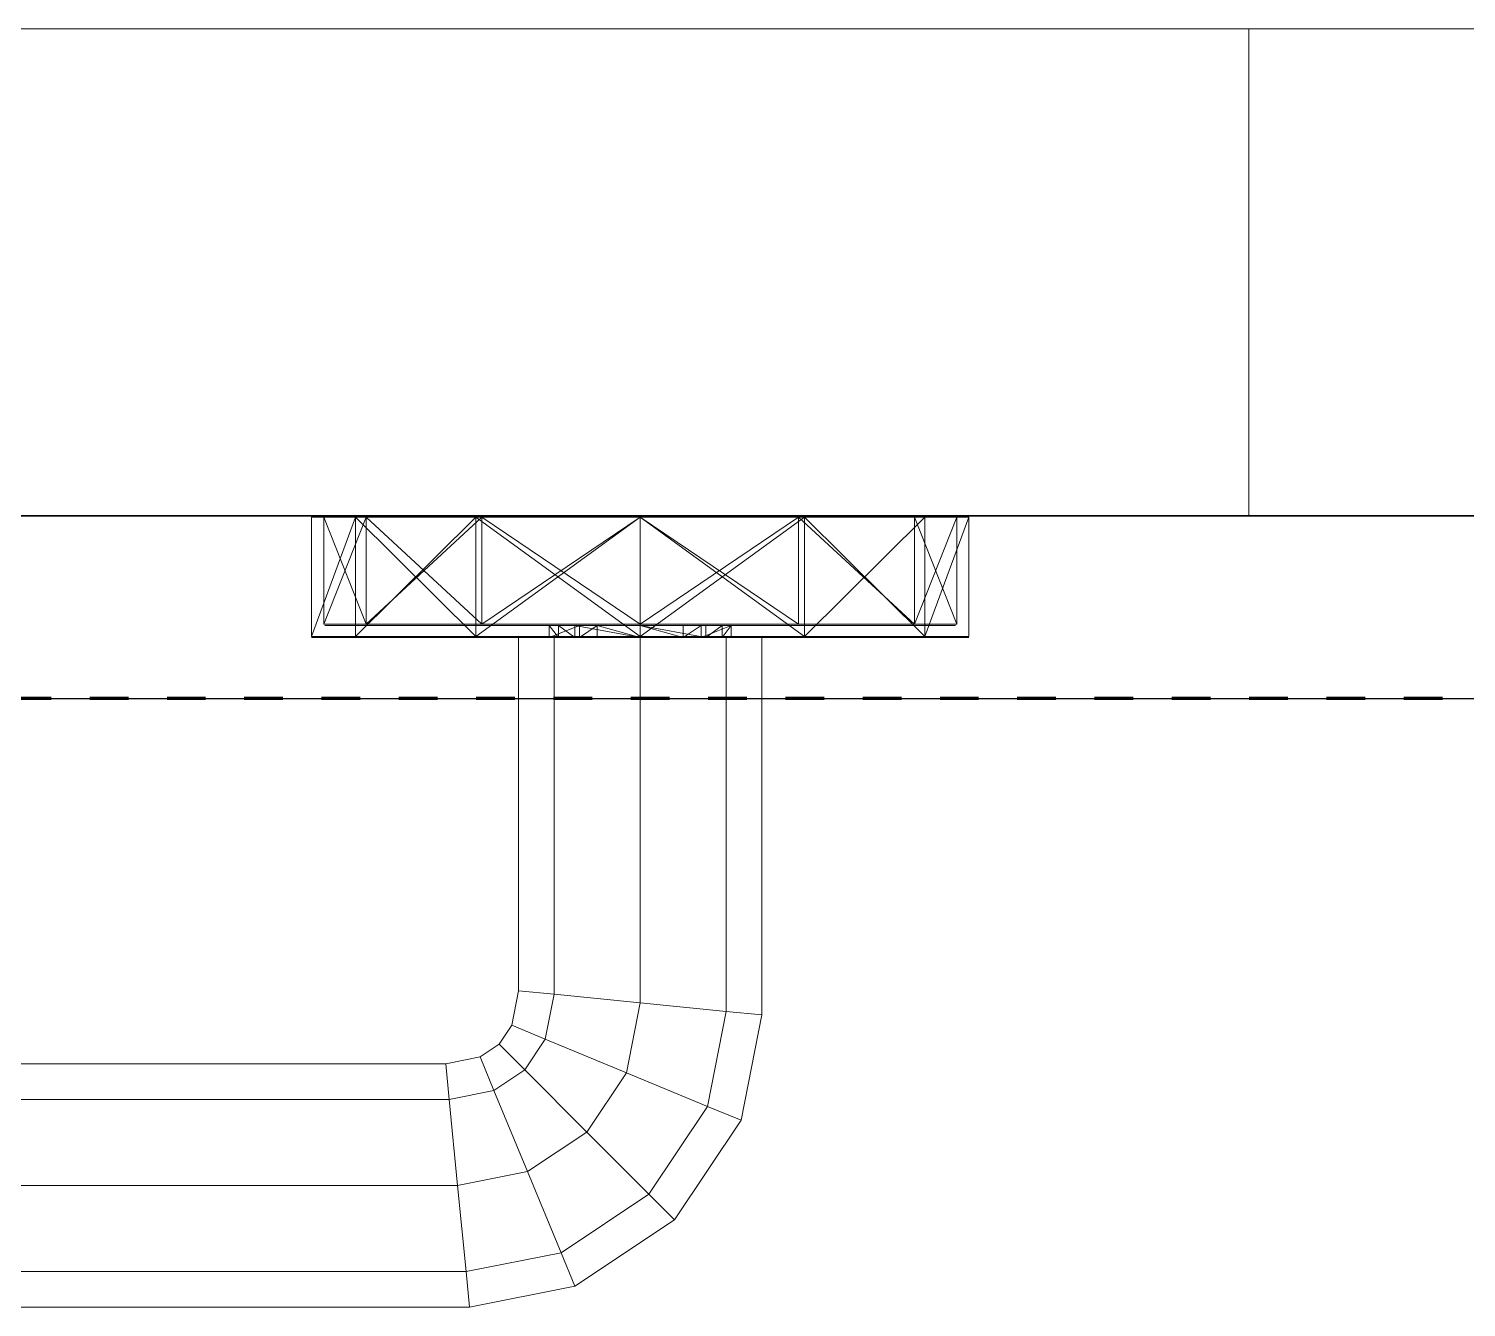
# Model space of a CAD drawing. Header units: millimetres. Extents: x -5300 to 98858, y -5196 to 93886.
# Drawn here: x 11031.8 to 11149.9, y 46285 to 46390 of the extents above; entities that cross this region are included whole.
import ezdxf

# ---------------------------------------------------------------- set-up
doc = ezdxf.new("R2010")
doc.units = ezdxf.units.MM
doc.linetypes.add('Штрих', pattern=[6.35, 3.175, -3.175])
doc.linetypes.add('Штрих_2_', pattern=[6.35, 3.175, -3.175])
for name, color, linetype, lineweight, true_color in [('_Разделитель помещений_', 4, 'Штрих', 70, 0x00ffff), ('Двери', 7, 'Continuous', 18, 0x7f7f7f), ('Стены', 7, 'Continuous', 18, 0x7f7f7f), ('Стены разрез', 7, 'Continuous', 50, 0x7f7f7f)]:
    doc.layers.add(name, color=color, linetype=linetype, lineweight=lineweight, true_color=true_color)

# ---------------------------------------------------------------- blocks, each defined once
blk = doc.blocks.new('СТВ_Перегородка_Кирпич 173020 - СТВ_Перегородка_Кирпич 2-247787-Подвал')
at = {"layer": 'Стены', "color": 254, "true_color": 0xd4d4d4}
blk.add_line((0, 46350), (15250, 46350), dxfattribs=at)
blk = doc.blocks.new('СТВ_Перегородка_Кирпич 173020 - СТВ_Перегородка_Кирпич 173020-247784-Подвал')
at = {"layer": 'Стены', "color": 254, "true_color": 0xd4d4d4}
for p, q in [((10420, 46350), (12120, 46350)), ((12120, 46350), (10420, 46350)), ((12120, 46335), (10420, 46335))]:
    blk.add_line(p, q, dxfattribs=at)
at = {"layer": 'Стены разрез', "color": 254, "lineweight": 25, "true_color": 0xd4d4d4}
for p, q in [((15250, 46350), (3230, 46350)), ((9750, 46350), (15250, 46350)), ((3230, 46335), (15250, 46335))]:
    blk.add_line(p, q, dxfattribs=at)
blk.add_blockref('СТВ_Перегородка_Кирпич 173020 - СТВ_Перегородка_Кирпич 2-247787-Подвал', (0, 0))
blk = doc.blocks.new('Дп-13 - Дп-13-247892-Подвал')
at = {"layer": 'Двери', "color": 254, "true_color": 0xd4d4d4}
for p, q in [((10508, 46390), (12032, 46390)), ((12032, 46390), (10508, 46390)), ((10508, 46390), (11132, 46390)), ((10508, 46390), (11132, 46390)), ((11132, 46390), (10508, 46390)), ((11132, 46390), (10508, 46390)), ((10520, 46390), (12020, 46390)), ((12020, 46390), (10520, 46390)), ((11132, 46350), (11132, 46390)), ((11132, 46390), (12032, 46390)), ((11132, 46350), (11132, 46390)), ((11132, 46390), (11132, 46390)), ((11132, 46390), (11132, 46350)), ((12032, 46390), (11132, 46390)), ((11132, 46390), (11132, 46390)), ((11132, 46390), (12032, 46390)), ((12032, 46390), (11132, 46390)), ((11132, 46390), (11132, 46350)), ((11132, 46390), (11132, 46350)), ((11132, 46390), (11132, 46390)), ((11132, 46350), (11132, 46390)), ((11132, 46390), (11132, 46390)), ((11132, 46390), (11132, 46350)), ((11132, 46350), (11132, 46390)), ((10420, 46350), (12120, 46350)), ((10420, 46350), (12120, 46350)), ((12032, 46350), (10508, 46350)), ((12032, 46350), (10508, 46350)), ((11132, 46350), (10508, 46350)), ((10508, 46350), (11132, 46350)), ((11132, 46350), (10508, 46350)), ((10508, 46350), (11132, 46350)), ((11058.62, 46350), (11055, 46350)), ((11055, 46350), (11058.62, 46350)), ((11058.62, 46349.9), (11055, 46349.9)), ((11058.62, 46349.9), (11055, 46349.9)), ((11055, 46349.9), (11055, 46340.1)), ((11058.62, 46349.9), (11055, 46340.1)), ((11058.62, 46349.9), (11055, 46340.1)), ((11058.62, 46349.9), (11055, 46349.9)), ((11055, 46349.9), (11058.62, 46349.9)), ((11055, 46349.9), (11055, 46340.1)), ((11058.62, 46349.9), (11055, 46340.1)), ((11055, 46340.1), (11058.62, 46349.9)), ((11058.7, 46350), (11055.1, 46350)), ((11055.1, 46350), (11058.7, 46350)), ((11059.4, 46350), (11055.1, 46350)), ((11055.9, 46350), (11055.1, 46350)), ((11055.1, 46350), (11059.4, 46350)), ((11059.4, 46350), (11055.9, 46350)), ((11055.9, 46350), (11059.4, 46350)), ((11059.48, 46349.9), (11056, 46349.9)), ((11056, 46349.9), (11059.48, 46349.9)), ((11056, 46341.1), (11056, 46349.9)), ((11059.48, 46341.1), (11056, 46349.9)), ((11056, 46341.1), (11059.48, 46349.9)), ((11068.5, 46350), (11058.62, 46350)), ((11058.62, 46350), (11068.5, 46350)), ((11095.5, 46350), (11058.62, 46350)), ((11105.38, 46350), (11058.62, 46350)), ((11105.38, 46350), (11058.62, 46350)), ((11105.38, 46350), (11058.62, 46350)), ((11082, 46350), (11058.62, 46350)), ((11058.62, 46350), (11058.62, 46350)), ((11068.5, 46349.9), (11058.62, 46349.9)), ((11068.5, 46349.9), (11058.62, 46349.9)), ((11068.5, 46349.9), (11058.62, 46340.1)), ((11068.5, 46340.1), (11058.62, 46349.9)), ((11058.62, 46349.9), (11058.62, 46340.1)), ((11058.62, 46340.1), (11058.62, 46349.9)), ((11068.5, 46349.9), (11058.62, 46349.9)), ((11058.62, 46349.9), (11068.5, 46349.9)), ((11068.5, 46349.9), (11058.62, 46340.1)), ((11058.62, 46349.9), (11058.62, 46340.1)), ((11058.62, 46349.9), (11058.62, 46340.1)), ((11058.62, 46349.9), (11068.5, 46340.1)), ((11068.55, 46350), (11058.7, 46350)), ((11068.55, 46350), (11058.7, 46350)), ((11068.95, 46350), (11058.7, 46350)), ((11059.4, 46350), (11058.7, 46350)), ((11068.95, 46350), (11058.7, 46350)), ((11058.7, 46350), (11059.4, 46350)), ((11068.95, 46350), (11059.4, 46350)), ((11068.95, 46350), (11059.4, 46350)), ((11069, 46349.9), (11059.48, 46349.9)), ((11069, 46349.9), (11059.48, 46349.9)), ((11069, 46341.1), (11059.48, 46349.9)), ((11059.48, 46341.1), (11059.48, 46349.9)), ((11069, 46349.9), (11059.48, 46341.1)), ((11059.48, 46349.9), (11059.48, 46341.1)), ((11082, 46350), (11068.5, 46350)), ((11082, 46350), (11068.5, 46350)), ((11095.5, 46350), (11068.5, 46350)), ((11082, 46349.9), (11068.5, 46349.9)), ((11082, 46349.9), (11068.5, 46349.9)), ((11082, 46340.1), (11068.5, 46349.9)), ((11082, 46349.9), (11068.5, 46340.1)), ((11068.5, 46349.9), (11068.5, 46340.1)), ((11068.5, 46340.1), (11068.5, 46349.9)), ((11082, 46349.9), (11068.5, 46349.9)), ((11068.5, 46349.9), (11082, 46349.9)), ((11082, 46340.1), (11068.5, 46349.9)), ((11068.5, 46349.9), (11068.5, 46340.1)), ((11068.5, 46349.9), (11068.5, 46340.1)), ((11068.5, 46340.1), (11082, 46349.9)), ((11082, 46350), (11068.55, 46350)), ((11082, 46350), (11068.55, 46350)), ((11068.95, 46350), (11068.55, 46350)), ((11068.55, 46350), (11068.95, 46350)), ((11082, 46350), (11068.95, 46350)), ((11082, 46350), (11068.95, 46350)), ((11082, 46350), (11068.95, 46350)), ((11082, 46350), (11068.95, 46350)), ((11082, 46349.9), (11069, 46349.9)), ((11082, 46349.9), (11069, 46349.9)), ((11082, 46341.1), (11069, 46349.9)), ((11069, 46341.1), (11069, 46349.9)), ((11082, 46349.9), (11069, 46341.1)), ((11069, 46349.9), (11069, 46341.1)), ((11095.05, 46350), (11082, 46350)), ((11095.45, 46350), (11082, 46350)), ((11095.45, 46350), (11082, 46350)), ((11095.05, 46350), (11082, 46350)), ((11095.05, 46350), (11082, 46350)), ((11082, 46350), (11082, 46350)), ((11095.05, 46350), (11082, 46350)), ((11082, 46350), (11082, 46350)), ((11082, 46350), (11095.5, 46350)), ((11095.5, 46350), (11082, 46350)), ((11105.38, 46350), (11082, 46350)), ((11095, 46349.9), (11082, 46349.9)), ((11095.5, 46349.9), (11082, 46349.9)), ((11095, 46349.9), (11082, 46349.9)), ((11095.5, 46349.9), (11082, 46349.9)), ((11095, 46349.9), (11082, 46341.1)), ((11082, 46341.1), (11082, 46349.9)), ((11095.5, 46340.1), (11082, 46349.9)), ((11082, 46349.9), (11082, 46340.1)), ((11095, 46341.1), (11082, 46349.9)), ((11082, 46349.9), (11082, 46341.1)), ((11095.5, 46349.9), (11082, 46340.1)), ((11082, 46340.1), (11082, 46349.9)), ((11095.5, 46349.9), (11082, 46349.9)), ((11082, 46349.9), (11095.5, 46349.9)), ((11095.5, 46349.9), (11082, 46340.1)), ((11082, 46349.9), (11082, 46340.1)), ((11082, 46349.9), (11082, 46340.1)), ((11082, 46340.1), (11095.5, 46349.9)), ((11095, 46349.9), (11104.52, 46349.9)), ((11104.52, 46349.9), (11095, 46349.9)), ((11095, 46341.1), (11095, 46349.9)), ((11095, 46349.9), (11104.52, 46341.1)), ((11104.52, 46341.1), (11095, 46349.9)), ((11095, 46349.9), (11095, 46341.1)), ((11095.05, 46350), (11104.6, 46350)), ((11104.6, 46350), (11095.05, 46350)), ((11095.05, 46350), (11095.45, 46350)), ((11095.05, 46350), (11105.3, 46350)), ((11105.3, 46350), (11095.05, 46350)), ((11095.45, 46350), (11095.05, 46350)), ((11095.45, 46350), (11105.3, 46350)), ((11105.3, 46350), (11095.45, 46350)), ((11095.5, 46350), (11105.38, 46350)), ((11105.38, 46350), (11095.5, 46350)), ((11095.5, 46349.9), (11105.38, 46349.9)), ((11095.5, 46349.9), (11105.38, 46349.9)), ((11095.5, 46349.9), (11095.5, 46340.1)), ((11095.5, 46340.1), (11105.38, 46349.9)), ((11095.5, 46349.9), (11095.5, 46340.1)), ((11095.5, 46349.9), (11105.38, 46340.1)), ((11095.5, 46349.9), (11105.38, 46349.9)), ((11095.5, 46349.9), (11105.38, 46349.9)), ((11095.5, 46340.1), (11095.5, 46349.9)), ((11095.5, 46340.1), (11105.38, 46349.9)), ((11095.5, 46349.9), (11095.5, 46340.1)), ((11095.5, 46349.9), (11105.38, 46340.1)), ((11104.52, 46349.9), (11108, 46349.9)), ((11108, 46349.9), (11104.52, 46349.9)), ((11104.52, 46349.9), (11104.52, 46341.1)), ((11104.52, 46349.9), (11108, 46341.1)), ((11108, 46349.9), (11104.52, 46341.1)), ((11104.52, 46349.9), (11104.52, 46341.1)), ((11104.6, 46350), (11108.1, 46350)), ((11108.1, 46350), (11104.6, 46350)), ((11105.3, 46350), (11104.6, 46350)), ((11104.6, 46350), (11108.9, 46350)), ((11108.9, 46350), (11104.6, 46350)), ((11105.3, 46350), (11104.6, 46350)), ((11105.3, 46350), (11108.9, 46350)), ((11108.9, 46350), (11105.3, 46350)), ((11105.38, 46350), (11109, 46350)), ((11109, 46350), (11105.38, 46350)), ((11105.38, 46350), (11105.38, 46350)), ((11105.38, 46349.9), (11109, 46349.9)), ((11105.38, 46349.9), (11109, 46349.9)), ((11105.38, 46340.1), (11105.38, 46349.9)), ((11105.38, 46340.1), (11109, 46349.9)), ((11105.38, 46349.9), (11105.38, 46340.1)), ((11105.38, 46340.1), (11109, 46349.9)), ((11105.38, 46349.9), (11109, 46349.9)), ((11109, 46349.9), (11105.38, 46349.9)), ((11105.38, 46340.1), (11105.38, 46349.9)), ((11105.38, 46340.1), (11109, 46349.9)), ((11109, 46349.9), (11105.38, 46340.1)), ((11105.38, 46349.9), (11105.38, 46340.1)), ((11108, 46349.9), (11108, 46341.1)), ((11108.9, 46350), (11108.1, 46350)), ((11109, 46349.9), (11109, 46340.1)), ((11109, 46340.1), (11109, 46349.9)), ((12032, 46350), (11132, 46350)), ((12032, 46350), (11132, 46350)), ((11132, 46350), (11132, 46350)), ((11132, 46350), (12032, 46350)), ((11132, 46350), (11132, 46350)), ((11132, 46350), (12032, 46350)), ((11132, 46350), (11132, 46350)), ((11132, 46350), (11132, 46350)), ((11059.48, 46341.1), (11056, 46341.1)), ((11056, 46341.1), (11059.48, 46341.1)), ((11059.57, 46341), (11056.1, 46341)), ((11056.1, 46341), (11059.57, 46341)), ((11077, 46341), (11056.1, 46341)), ((11077, 46341), (11056.1, 46341)), ((11077, 46341), (11056.1, 46341)), ((11069, 46341.1), (11059.48, 46341.1)), ((11069, 46341.1), (11059.48, 46341.1)), ((11069.05, 46341), (11059.57, 46341)), ((11069.05, 46341), (11059.57, 46341)), ((11075.28, 46341), (11059.57, 46341)), ((11074.53, 46341), (11059.57, 46341)), ((11077, 46341), (11059.57, 46341)), ((11077, 46341), (11059.57, 46341)), ((11077, 46341), (11059.57, 46341)), ((11082, 46341.1), (11069, 46341.1)), ((11082, 46341.1), (11069, 46341.1)), ((11082, 46341), (11069.05, 46341)), ((11082, 46341), (11069.05, 46341)), ((11076.63, 46341), (11069.05, 46341)), ((11075.28, 46341), (11069.05, 46341)), ((11069.05, 46341), (11077, 46341)), ((11069.05, 46341), (11077, 46341)), ((11069.05, 46341), (11078.46, 46341)), ((11075.28, 46341), (11074.53, 46341)), ((11074.53, 46340), (11074.53, 46341)), ((11074.53, 46341), (11077, 46341)), ((11075.28, 46340), (11074.53, 46341)), ((11074.53, 46340), (11077, 46341)), ((11074.53, 46341), (11077, 46341)), ((11076.63, 46341), (11075.28, 46341)), ((11075.28, 46341), (11076.63, 46340)), ((11075.28, 46341), (11075.28, 46340)), ((11082, 46341), (11076.63, 46341)), ((11082, 46341), (11076.63, 46341)), ((11082, 46340), (11076.63, 46341)), ((11076.63, 46341), (11076.63, 46340)), ((11077, 46341), (11077, 46340)), ((11077, 46341), (11078.46, 46341)), ((11077, 46341), (11077, 46340)), ((11077, 46341), (11077, 46341)), ((11077, 46341), (11077, 46340)), ((11077, 46341), (11077, 46340)), ((11077, 46341), (11077, 46341)), ((11077, 46341), (11077, 46341)), ((11077, 46341), (11077, 46340)), ((11077, 46341), (11077, 46340)), ((11077, 46341), (11077, 46340)), ((11077, 46341), (11077, 46341)), ((11078.46, 46341), (11077, 46340)), ((11077, 46340), (11077, 46341)), ((11077, 46340), (11077, 46341)), ((11077, 46340), (11077, 46341)), ((11077, 46340), (11077, 46341)), ((11077, 46341), (11077, 46341)), ((11082, 46341), (11078.46, 46341)), ((11082, 46341), (11078.46, 46341)), ((11082, 46340), (11078.46, 46341)), ((11078.46, 46341), (11078.46, 46340)), ((11095, 46341.1), (11082, 46341.1)), ((11095, 46341.1), (11082, 46341.1)), ((11094.95, 46341), (11082, 46341)), ((11094.95, 46341), (11082, 46341)), ((11087.38, 46341), (11082, 46341)), ((11082, 46341), (11085.53, 46341)), ((11087.38, 46340), (11082, 46341)), ((11087.38, 46341), (11082, 46341)), ((11082, 46341), (11082, 46341)), ((11082, 46341), (11082, 46340)), ((11082, 46341), (11082, 46341)), ((11082, 46341), (11085.53, 46341)), ((11082, 46341), (11085.53, 46340)), ((11082, 46341), (11082, 46340)), ((11087, 46341), (11085.53, 46341)), ((11087, 46341), (11085.53, 46340)), ((11094.95, 46341), (11085.53, 46341)), ((11085.53, 46341), (11085.53, 46340)), ((11089.47, 46341), (11087, 46341)), ((11087, 46341), (11087, 46340)), ((11087, 46341), (11087, 46340)), ((11089.47, 46341), (11087, 46341)), ((11089.47, 46341), (11087, 46340)), ((11104.43, 46341), (11087, 46341)), ((11087, 46341), (11087, 46341)), ((11087, 46341), (11087, 46341)), ((11087, 46341), (11107.9, 46341)), ((11087, 46341), (11087, 46340)), ((11087, 46341), (11087, 46340)), ((11087, 46341), (11087, 46340)), ((11087, 46341), (11107.9, 46341)), ((11087, 46341), (11087, 46341)), ((11087, 46341), (11087, 46340)), ((11087, 46341), (11087, 46340)), ((11107.9, 46341), (11087, 46341)), ((11087, 46341), (11087, 46341)), ((11087, 46341), (11087, 46340)), ((11087, 46341), (11087, 46340)), ((11087, 46341), (11104.43, 46341)), ((11087, 46341), (11087, 46341)), ((11087, 46341), (11087, 46340)), ((11087, 46341), (11104.43, 46341)), ((11087, 46341), (11094.95, 46341)), ((11087, 46341), (11087, 46340)), ((11087, 46341), (11094.95, 46341)), ((11088.72, 46341), (11087.38, 46341)), ((11088.72, 46341), (11087.38, 46340)), ((11094.95, 46341), (11087.38, 46341)), ((11087.38, 46340), (11087.38, 46341)), ((11089.47, 46341), (11088.72, 46341)), ((11089.47, 46341), (11088.72, 46340)), ((11088.72, 46341), (11094.95, 46341)), ((11088.72, 46341), (11104.43, 46341)), ((11088.72, 46341), (11088.72, 46340)), ((11089.47, 46341), (11089.47, 46340)), ((11089.47, 46341), (11104.43, 46341)), ((11094.95, 46341), (11104.43, 46341)), ((11104.43, 46341), (11094.95, 46341)), ((11095, 46341.1), (11104.52, 46341.1)), ((11104.52, 46341.1), (11095, 46341.1)), ((11104.43, 46341), (11107.9, 46341)), ((11107.9, 46341), (11104.43, 46341)), ((11104.52, 46341.1), (11108, 46341.1)), ((11108, 46341.1), (11104.52, 46341.1)), ((11058.62, 46340.1), (11055, 46340.1)), ((11058.62, 46340.1), (11055, 46340.1)), ((11058.62, 46340.1), (11055, 46340.1)), ((11055, 46340.1), (11058.62, 46340.1)), ((11058.62, 46340), (11055, 46340)), ((11055, 46340), (11058.62, 46340)), ((11058.7, 46340), (11055.1, 46340)), ((11058.7, 46340), (11055.1, 46340)), ((11077, 46340), (11055.1, 46340)), ((11077, 46340), (11055.1, 46340)), ((11077, 46340), (11055.1, 46340)), ((11068.5, 46340.1), (11058.62, 46340.1)), ((11068.5, 46340.1), (11058.62, 46340.1)), ((11068.5, 46340.1), (11058.62, 46340.1)), ((11058.62, 46340.1), (11068.5, 46340.1)), ((11068.5, 46340), (11058.62, 46340)), ((11058.62, 46340), (11068.5, 46340)), ((11058.62, 46340), (11058.62, 46340)), ((11058.62, 46340), (11105.38, 46340)), ((11058.62, 46340), (11105.38, 46340)), ((11058.62, 46340), (11095.5, 46340)), ((11058.62, 46340), (11082, 46340)), ((11058.62, 46340), (11105.38, 46340)), ((11068.55, 46340), (11058.7, 46340)), ((11068.55, 46340), (11058.7, 46340)), ((11075.28, 46340), (11058.7, 46340)), ((11074.53, 46340), (11058.7, 46340)), ((11077, 46340), (11058.7, 46340)), ((11058.7, 46340), (11077, 46340)), ((11077, 46340), (11058.7, 46340)), ((11082, 46340.1), (11068.5, 46340.1)), ((11082, 46340.1), (11068.5, 46340.1)), ((11082, 46340.1), (11068.5, 46340.1)), ((11068.5, 46340.1), (11082, 46340.1)), ((11082, 46340), (11068.5, 46340)), ((11068.5, 46340), (11082, 46340)), ((11068.5, 46340), (11095.5, 46340)), ((11082, 46340), (11068.55, 46340)), ((11082, 46340), (11068.55, 46340)), ((11076.63, 46340), (11068.55, 46340)), ((11068.55, 46340), (11075.28, 46340)), ((11068.55, 46340), (11078.46, 46340)), ((11068.55, 46340), (11077, 46340)), ((11068.55, 46340), (11077, 46340)), ((11072, 46310.98), (11072, 46340)), ((11072, 46340), (11074.93, 46340)), ((11072, 46340), (11072, 46310.98)), ((11074.93, 46340), (11072, 46340)), ((11075.28, 46340), (11074.53, 46340)), ((11074.53, 46340), (11077, 46340)), ((11074.53, 46340), (11077, 46340)), ((11074.93, 46310.7), (11074.93, 46340)), ((11074.93, 46340), (11082, 46340)), ((11074.93, 46340), (11074.93, 46310.7)), ((11082, 46340), (11074.93, 46340)), ((11074.93, 46340), (11074.93, 46310.7)), ((11074.93, 46310.7), (11074.93, 46340)), ((11076.63, 46340), (11075.28, 46340)), ((11082, 46340), (11076.63, 46340)), ((11082, 46340), (11076.63, 46340)), ((11078.46, 46340), (11077, 46340)), ((11077, 46340), (11077, 46340)), ((11077, 46340), (11077, 46340)), ((11077, 46340), (11077, 46340)), ((11077, 46340), (11077, 46340)), ((11077, 46340), (11077, 46340)), ((11082, 46340), (11078.46, 46340)), ((11082, 46340), (11078.46, 46340)), ((11095.5, 46340.1), (11082, 46340.1)), ((11095.5, 46340.1), (11082, 46340.1)), ((11095.5, 46340.1), (11082, 46340.1)), ((11082, 46340.1), (11095.5, 46340.1)), ((11095.45, 46340), (11082, 46340)), ((11082, 46340), (11095.45, 46340)), ((11087.38, 46340), (11082, 46340)), ((11085.53, 46340), (11082, 46340)), ((11087.38, 46340), (11082, 46340)), ((11082, 46340), (11082, 46340)), ((11085.53, 46340), (11082, 46340)), ((11082, 46340), (11082, 46340)), ((11082, 46340), (11095.5, 46340)), ((11082, 46340), (11095.5, 46340)), ((11082, 46340), (11105.38, 46340)), ((11082, 46310), (11082, 46340)), ((11082, 46340), (11089.07, 46340)), ((11082, 46340), (11082, 46310)), ((11089.07, 46340), (11082, 46340)), ((11082, 46340), (11082, 46310)), ((11082, 46310), (11082, 46340)), ((11087, 46340), (11085.53, 46340)), ((11085.53, 46340), (11095.45, 46340)), ((11089.47, 46340), (11087, 46340)), ((11089.47, 46340), (11087, 46340)), ((11087, 46340), (11087, 46340)), ((11087, 46340), (11095.45, 46340)), ((11087, 46340), (11087, 46340)), ((11087, 46340), (11095.45, 46340)), ((11087, 46340), (11105.3, 46340)), ((11087, 46340), (11087, 46340)), ((11087, 46340), (11105.3, 46340)), ((11087, 46340), (11108.9, 46340)), ((11087, 46340), (11087, 46340)), ((11087, 46340), (11108.9, 46340)), ((11087, 46340), (11087, 46340)), ((11087, 46340), (11105.3, 46340)), ((11087, 46340), (11108.9, 46340)), ((11088.72, 46340), (11087.38, 46340)), ((11087.38, 46340), (11095.45, 46340)), ((11089.47, 46340), (11088.72, 46340)), ((11088.72, 46340), (11105.3, 46340)), ((11088.72, 46340), (11095.45, 46340)), ((11089.07, 46309.3), (11089.07, 46340)), ((11089.07, 46340), (11092, 46340)), ((11089.07, 46340), (11089.07, 46309.3)), ((11092, 46340), (11089.07, 46340)), ((11089.07, 46340), (11089.07, 46309.3)), ((11089.07, 46309.3), (11089.07, 46340)), ((11089.47, 46340), (11105.3, 46340)), ((11092, 46340), (11092, 46309.02)), ((11092, 46309.02), (11092, 46340)), ((11105.3, 46340), (11095.45, 46340)), ((11095.45, 46340), (11105.3, 46340)), ((11095.5, 46340.1), (11105.38, 46340.1)), ((11095.5, 46340.1), (11105.38, 46340.1)), ((11095.5, 46340.1), (11105.38, 46340.1)), ((11095.5, 46340.1), (11105.38, 46340.1)), ((11095.5, 46340), (11105.38, 46340)), ((11105.38, 46340), (11095.5, 46340)), ((11105.3, 46340), (11108.9, 46340)), ((11105.3, 46340), (11108.9, 46340)), ((11105.38, 46340.1), (11109, 46340.1)), ((11105.38, 46340.1), (11109, 46340.1)), ((11105.38, 46340.1), (11109, 46340.1)), ((11109, 46340.1), (11105.38, 46340.1)), ((11105.38, 46340), (11109, 46340)), ((11109, 46340), (11105.38, 46340)), ((11105.38, 46340), (11105.38, 46340)), ((11071.44, 46308.16), (11072, 46310.98)), ((11072, 46310.98), (11071.44, 46308.16)), ((11074.93, 46310.7), (11072, 46310.98)), ((11072, 46310.98), (11074.93, 46310.7)), ((11072, 46310.98), (11074.93, 46310.7)), ((11074.93, 46310.7), (11072, 46310.98)), ((11074.2, 46307.02), (11074.93, 46310.7)), ((11074.93, 46310.7), (11074.2, 46307.02)), ((11074.93, 46310.7), (11074.2, 46307.02)), ((11074.2, 46307.02), (11074.93, 46310.7)), ((11082, 46310), (11074.93, 46310.7)), ((11074.93, 46310.7), (11082, 46310)), ((11074.93, 46310.7), (11082, 46310)), ((11082, 46310), (11074.93, 46310.7)), ((11080.86, 46304.26), (11082, 46310)), ((11082, 46310), (11080.86, 46304.26)), ((11082, 46310), (11080.86, 46304.26)), ((11080.86, 46304.26), (11082, 46310)), ((11089.07, 46309.3), (11082, 46310)), ((11082, 46310), (11089.07, 46309.3)), ((11082, 46310), (11089.07, 46309.3)), ((11089.07, 46309.3), (11082, 46310)), ((11087.52, 46301.5), (11089.07, 46309.3)), ((11089.07, 46309.3), (11087.52, 46301.5)), ((11089.07, 46309.3), (11087.52, 46301.5)), ((11087.52, 46301.5), (11089.07, 46309.3)), ((11092, 46309.02), (11089.07, 46309.3)), ((11089.07, 46309.3), (11092, 46309.02)), ((11089.07, 46309.3), (11092, 46309.02)), ((11092, 46309.02), (11089.07, 46309.3)), ((11092, 46309.02), (11090.28, 46300.36)), ((11090.28, 46300.36), (11092, 46309.02)), ((11070.4, 46306.6), (11071.44, 46308.16)), ((11071.44, 46308.16), (11070.4, 46306.6)), ((11074.2, 46307.02), (11071.44, 46308.16)), ((11071.44, 46308.16), (11074.2, 46307.02)), ((11071.44, 46308.16), (11074.2, 46307.02)), ((11074.2, 46307.02), (11071.44, 46308.16)), ((11068.84, 46305.56), (11070.4, 46306.6)), ((11070.4, 46306.6), (11068.84, 46305.56)), ((11072.51, 46304.49), (11070.4, 46306.6)), ((11070.4, 46306.6), (11072.51, 46304.49)), ((11070.4, 46306.6), (11072.51, 46304.49)), ((11072.51, 46304.49), (11070.4, 46306.6)), ((11072.51, 46304.49), (11074.2, 46307.02)), ((11074.2, 46307.02), (11072.51, 46304.49)), ((11074.2, 46307.02), (11072.51, 46304.49)), ((11072.51, 46304.49), (11074.2, 46307.02)), ((11080.86, 46304.26), (11074.2, 46307.02)), ((11074.2, 46307.02), (11080.86, 46304.26)), ((11074.2, 46307.02), (11080.86, 46304.26)), ((11080.86, 46304.26), (11074.2, 46307.02)), ((10987.98, 46305), (11066.02, 46305)), ((11066.02, 46305), (10987.98, 46305)), ((11066.02, 46305), (11068.84, 46305.56)), ((11068.84, 46305.56), (11066.02, 46305)), ((11066.3, 46302.07), (11066.02, 46305)), ((11066.02, 46305), (11066.3, 46302.07)), ((11066.02, 46305), (11066.3, 46302.07)), ((11066.3, 46302.07), (11066.02, 46305)), ((11069.98, 46302.8), (11068.84, 46305.56)), ((11068.84, 46305.56), (11069.98, 46302.8)), ((11068.84, 46305.56), (11069.98, 46302.8)), ((11069.98, 46302.8), (11068.84, 46305.56)), ((11069.98, 46302.8), (11072.51, 46304.49)), ((11072.51, 46304.49), (11069.98, 46302.8)), ((11072.51, 46304.49), (11069.98, 46302.8)), ((11069.98, 46302.8), (11072.51, 46304.49)), ((11077.61, 46299.39), (11072.51, 46304.49)), ((11072.51, 46304.49), (11077.61, 46299.39)), ((11072.51, 46304.49), (11077.61, 46299.39)), ((11077.61, 46299.39), (11072.51, 46304.49)), ((11077.61, 46299.39), (11080.86, 46304.26)), ((11080.86, 46304.26), (11077.61, 46299.39)), ((11080.86, 46304.26), (11077.61, 46299.39)), ((11077.61, 46299.39), (11080.86, 46304.26)), ((11087.52, 46301.5), (11080.86, 46304.26)), ((11080.86, 46304.26), (11087.52, 46301.5)), ((11080.86, 46304.26), (11087.52, 46301.5)), ((11087.52, 46301.5), (11080.86, 46304.26)), ((11066.3, 46302.07), (11069.98, 46302.8)), ((11069.98, 46302.8), (11066.3, 46302.07)), ((11069.98, 46302.8), (11066.3, 46302.07)), ((11066.3, 46302.07), (11069.98, 46302.8)), ((11072.74, 46296.14), (11069.98, 46302.8)), ((11069.98, 46302.8), (11072.74, 46296.14)), ((11069.98, 46302.8), (11072.74, 46296.14)), ((11072.74, 46296.14), (11069.98, 46302.8)), ((10987.7, 46302.07), (11066.3, 46302.07)), ((11066.3, 46302.07), (10987.7, 46302.07)), ((11066.3, 46302.07), (10987.7, 46302.07)), ((10987.7, 46302.07), (11066.3, 46302.07)), ((11067, 46295), (11066.3, 46302.07)), ((11066.3, 46302.07), (11067, 46295)), ((11066.3, 46302.07), (11067, 46295)), ((11067, 46295), (11066.3, 46302.07)), ((11082.7, 46294.3), (11087.52, 46301.5)), ((11087.52, 46301.5), (11082.7, 46294.3)), ((11087.52, 46301.5), (11082.7, 46294.3)), ((11082.7, 46294.3), (11087.52, 46301.5)), ((11090.28, 46300.36), (11087.52, 46301.5)), ((11087.52, 46301.5), (11090.28, 46300.36)), ((11087.52, 46301.5), (11090.28, 46300.36)), ((11090.28, 46300.36), (11087.52, 46301.5)), ((11090.28, 46300.36), (11084.82, 46292.18)), ((11084.82, 46292.18), (11090.28, 46300.36)), ((11072.74, 46296.14), (11077.61, 46299.39)), ((11077.61, 46299.39), (11072.74, 46296.14)), ((11077.61, 46299.39), (11072.74, 46296.14)), ((11072.74, 46296.14), (11077.61, 46299.39)), ((11082.7, 46294.3), (11077.61, 46299.39)), ((11077.61, 46299.39), (11082.7, 46294.3)), ((11077.61, 46299.39), (11082.7, 46294.3)), ((11082.7, 46294.3), (11077.61, 46299.39)), ((11067, 46295), (11072.74, 46296.14)), ((11072.74, 46296.14), (11067, 46295)), ((11072.74, 46296.14), (11067, 46295)), ((11067, 46295), (11072.74, 46296.14)), ((11075.5, 46289.48), (11072.74, 46296.14)), ((11072.74, 46296.14), (11075.5, 46289.48)), ((11072.74, 46296.14), (11075.5, 46289.48)), ((11075.5, 46289.48), (11072.74, 46296.14)), ((10987, 46295), (11067, 46295)), ((11067, 46295), (10987, 46295)), ((11067, 46295), (10987, 46295)), ((10987, 46295), (11067, 46295)), ((11067.7, 46287.93), (11067, 46295)), ((11067, 46295), (11067.7, 46287.93)), ((11067, 46295), (11067.7, 46287.93)), ((11067.7, 46287.93), (11067, 46295)), ((11075.5, 46289.48), (11082.7, 46294.3)), ((11082.7, 46294.3), (11075.5, 46289.48)), ((11082.7, 46294.3), (11075.5, 46289.48)), ((11075.5, 46289.48), (11082.7, 46294.3)), ((11084.82, 46292.18), (11082.7, 46294.3)), ((11082.7, 46294.3), (11084.82, 46292.18)), ((11082.7, 46294.3), (11084.82, 46292.18)), ((11084.82, 46292.18), (11082.7, 46294.3)), ((11084.82, 46292.18), (11076.64, 46286.72)), ((11076.64, 46286.72), (11084.82, 46292.18)), ((11067.7, 46287.93), (11075.5, 46289.48)), ((11075.5, 46289.48), (11067.7, 46287.93)), ((11075.5, 46289.48), (11067.7, 46287.93)), ((11067.7, 46287.93), (11075.5, 46289.48)), ((11076.64, 46286.72), (11075.5, 46289.48)), ((11075.5, 46289.48), (11076.64, 46286.72)), ((11075.5, 46289.48), (11076.64, 46286.72)), ((11076.64, 46286.72), (11075.5, 46289.48)), ((10986.3, 46287.93), (11067.7, 46287.93)), ((11067.7, 46287.93), (10986.3, 46287.93)), ((11067.7, 46287.93), (10986.3, 46287.93)), ((10986.3, 46287.93), (11067.7, 46287.93)), ((11067.98, 46285), (11067.7, 46287.93)), ((11067.7, 46287.93), (11067.98, 46285)), ((11067.7, 46287.93), (11067.98, 46285)), ((11067.98, 46285), (11067.7, 46287.93)), ((11076.64, 46286.72), (11067.98, 46285)), ((11067.98, 46285), (11076.64, 46286.72)), ((11067.98, 46285), (10986.02, 46285)), ((10986.02, 46285), (11067.98, 46285))]:
    blk.add_line(p, q, dxfattribs=at)
blk = doc.blocks.new('Дп-13 - Дп-13-247896-Подвал')
blk.add_blockref('Дп-13 - Дп-13-247892-Подвал', (0, 0))

msp = doc.modelspace()

# ---------------------------------------------------------------- linework, layer by layer
at = {"layer": '_Разделитель помещений_', "color": 131, "linetype": 'Штрих_2_', "true_color": 0xaaffff}
msp.add_line((15250, 46335), (3245, 46335), dxfattribs=at)

# ---------------------------------------------------------------- block references
at = {"layer": 'Двери', "color": 254, "true_color": 0xd4d4d4}
msp.add_blockref('Дп-13 - Дп-13-247896-Подвал', (0, 0), dxfattribs=at)
at = {"layer": 'Стены', "color": 254, "true_color": 0xd4d4d4}
msp.add_blockref('СТВ_Перегородка_Кирпич 173020 - СТВ_Перегородка_Кирпич 173020-247784-Подвал', (0, 0), dxfattribs=at)

doc.saveas('drawing.dxf')
